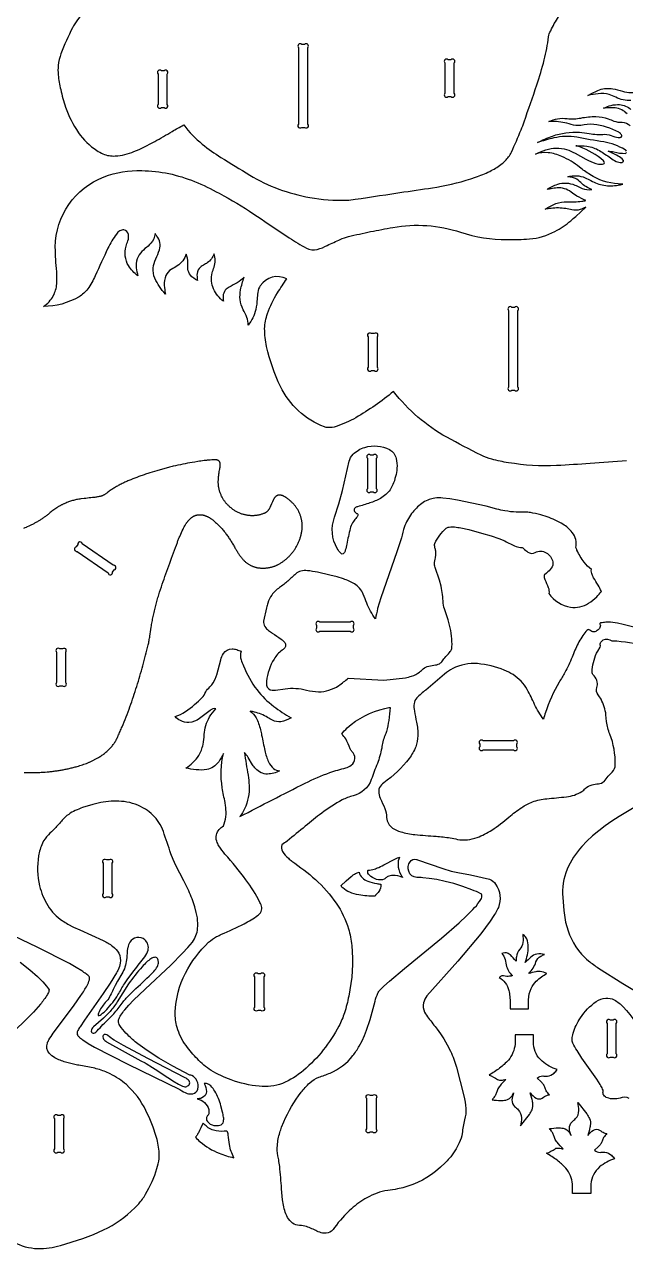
# Model space of a CAD drawing. Extents: x -534 to 138, y -242 to 386.
# Drawn here: x -298.9 to -103.2, y -242.5 to 156 of the extents above; entities that cross this region are included whole.
import ezdxf

# ---------------------------------------------------------------- set-up
doc = ezdxf.new("R2010")
doc.units = 0
doc.header["$MEASUREMENT"] = 0
doc.layers.get('0').update_dxf_attribs({"linetype": 'CONTINUOUS'})

msp = doc.modelspace()

# ---------------------------------------------------------------- linework, layer by layer
for points in [[(-279.68, 159.82, 0.063229), (-283.23, 154.95, 0.02647), (-286.99, 146.46, 0.054772), (-287.89, 142.68, 0.045683), (-287.88, 139.6, 0.036117), (-287.06, 134.85, 0.029081), (-285.48, 129.13, 0.065035), (-281.3, 120.79, 0.096726), (-275.33, 114.99, 0.04106), (-273.3, 113.88, 0.118064), (-269.29, 113.21, 0.077384), (-263.21, 114.61, 0.031689), (-256.47, 117.92, 0.004529), (-250.81, 121.18, -0.009558), (-247.01, 123.29, 0.058846), (-240.97, 117.07, 0.036049), (-234.91, 112.74, -0.001179), (-225.54, 106.99, 0.092263), (-205.97, 99.71, 0.052025), (-193.98, 98.83, 0.023875), (-191.17, 99.09, 0.001047), (-175.29, 101.5, 0.00452), (-164.64, 103.08, 0.041714), (-151.96, 106.28, 0.02777), (-147.39, 108.18, 0.047298), (-143.71, 110.43, 0.067232), (-141.22, 112.91, 0.048544), (-140.3, 114.47, 0.009288), (-137.14, 121.71, 0.013255), (-136.18, 124.31, 0.000889), (-132.02, 136.33, 0.017657), (-129.64, 144.45, 0.027333), (-128.23, 151.97, -0.087733), (-127.53, 153.99, -0.051122), (-124.93, 158.47, -0.018027)], [(-101.4, 131.29, -0.135894), (-106.3, 132.35, 0.034307), (-108.45, 133.2, 0.096811), (-112.07, 133.48, 0.037871), (-115.4, 132.89, -0.043629), (-111.64, 134.75, -0.127992), (-107.31, 135.09, -0.027424), (-104.17, 134.3, 0.111341), (-98.44, 134.08)], [(-102.61, 126.87, 0.187688), (-106.52, 128.84, 0.045874), (-108.21, 128.9, 0.021179), (-110.31, 128.72, -0.136223), (-105.11, 129.92, -0.165644), (-101.41, 128.37, -0.042013)], [(-102.87, 114.8, 0.16388), (-103.32, 115.24, 0.096239), (-110.27, 117.76, -0.00662), (-118.96, 119.31, 0.096931), (-126.48, 119.06, 0.028256), (-131.87, 117.55, -0.026071), (-126.91, 119.69, -0.100437), (-118.1, 120.91, -0.020531), (-115.04, 120.49, 0.051838), (-109.87, 120.25, -0.104974), (-107.26, 119.67, 0.112369), (-104.89, 119.17, 0.34741), (-104.34, 119.63, 0.117634), (-104.46, 120.05, 0.144585), (-105.36, 120.93, 0.093606), (-113.53, 123.48, 0.084131), (-117.71, 123.17, -0.126487), (-120.89, 123.43, 0.077444), (-126.33, 124.41, 0.021821), (-128.17, 124.39, -0.138377), (-122.2, 125.4, 0.074588), (-117.67, 125.56, -0.053002), (-112.8, 126.06, -0.083091), (-108.77, 125.32, 0.018167), (-106.94, 124.58, 0.086622), (-104.27, 124.18, -0.200904), (-101.69, 123.17, 0.194342)], [(-102.81, 14.01, -0.009361), (-114.68, 13.08, -0.001761), (-125.58, 12.39, -0.054921), (-141.29, 13.35, -0.024406), (-146.67, 14.47, -0.050218), (-150.13, 15.81, -0.011553), (-161.35, 21.63, -0.099836), (-178.69, 36.53, -0.040286), (-191.01, 27.98, -0.047463), (-197.34, 25.14, -0.079753), (-200.1, 24.77, -0.061972), (-201.18, 24.98, -0.191256), (-215.5, 38.16, -0.054014), (-220.04, 51.17, -0.051109), (-220.67, 56.99, -0.080329), (-219.71, 61.89, -0.053197), (-216.49, 68.61, -0.024085), (-213.41, 73.22, 0.376616), (-222.09, 70.96, 0.107741), (-222.9, 68.8, 0.035905), (-223.11, 66.64, -0.0376), (-223.53, 63.22, -0.117023), (-226.02, 58.16, 0.103366), (-226.42, 60.63, 0.033761), (-227.63, 63.15, -0.089975), (-228.66, 66.44, -0.065916), (-228.49, 69.59, -0.043377), (-227.33, 73.73, -0.081613), (-229.57, 71.91, -0.012883), (-232.23, 70.54, 0.087236), (-233.51, 69.49, 0.15644), (-234.17, 67.55, 0.045045), (-234.07, 65.89, -0.119251), (-237.3, 69.94, -0.165289), (-237.73, 75.13, -0.023644), (-237.13, 77, 0.160612), (-237.17, 81.4, -0.182494), (-239.34, 78.43, -0.032442), (-240.59, 77.71, 0.0963), (-241.97, 76.6, 0.170018), (-242.69, 74.36, 0.042261), (-242.55, 72.68, -0.092682), (-244.83, 74.41, -0.158569), (-245.63, 76.39, -0.019701), (-245.67, 78.5, 0.085199), (-246.18, 81.28, -0.16036), (-249.13, 77.42, -0.031118), (-251.08, 76.28, 0.163502), (-252.79, 74.26, 0.109738), (-253.33, 71.05, 0.035193), (-253, 68.25, -0.068035), (-256.39, 73.39, -0.121456), (-256.99, 76.73, -0.078573), (-256.13, 79.7, 0.030203), (-254.92, 82.67, 0.235577), (-255.75, 87.15, 0.024411), (-256.35, 87.92, -0.169227), (-257.69, 84.83, -0.052239), (-259.63, 83.04, 0.063535), (-261.47, 81.07, 0.133779), (-262.45, 78.16, 0.066506), (-262.26, 75.49, 0.018596), (-261.95, 74.19, -0.092477), (-265.01, 77.51, -0.207662), (-265.79, 83.81, -0.032777), (-265.19, 85.6, 0.132334), (-265, 87.69, 0.291653), (-266.46, 89.14, 0.177282), (-267.84, 88.82, 0.099209), (-268.93, 87.79, 0.049423), (-271.71, 83.16, 0.001756), (-275.82, 74.24, -0.045081), (-278.27, 69.91, -0.10105), (-281.11, 67.36, -0.134245), (-292.7, 64.21, 0.118168), (-289.47, 67.7, 0.101501), (-288.36, 71.54, 0.042816), (-288.37, 75.52, -0.025758), (-288.82, 83.55, -0.306765), (-272.95, 106.44, -0.094599), (-260.66, 108.45, -0.094748), (-243.48, 104.87, -0.028993), (-235.43, 101.05, -0.021312), (-224.19, 94.29), (-221.76, 92.69, 0.002316), (-212.63, 86.56, 0.021961), (-207.07, 83.19, 0.184357), (-203.55, 82.78, 0.055643), (-200.26, 84.08, -0.011851), (-196.02, 86.05, -0.037417), (-193.37, 86.95, -0.010941), (-186.17, 88.57, -0.005319), (-178.91, 89.95, -0.124109), (-156.9, 88.38, 0.078555), (-141.69, 85.99, 0.018975), (-134.46, 86.18, 0.105421), (-126.14, 88.64, 0.054133), (-120.99, 92.12, 0.009895), (-119.34, 93.55), (-116.12, 96.5, -0.033118), (-117.97, 95.74, -0.110532), (-120.62, 95.64, -0.003275), (-122.62, 96.06, 0.070354), (-127.41, 96.16, 0.018575), (-129.31, 95.88, -0.042594), (-125.81, 97.68, -0.100732), (-122.18, 98.29, 0.043321), (-117.39, 98.45, 0.02027), (-116.06, 98.69, -0.009707), (-118.96, 100.15, -0.044386), (-120.91, 101.47, 0.189307), (-125.46, 102.79, 0.025272), (-127.42, 102.52, -0.011391), (-128.71, 102.33, -0.067246), (-125.25, 104.02, -0.175585), (-119.66, 103.75, -0.033538), (-117.94, 102.94, 0.111368), (-114.97, 102.22, 0.042652), (-114.14, 102.31, -0.115547), (-117.69, 104.53, 0.083089), (-119.48, 105.89, 0.066), (-120.71, 106.27, 0.017001), (-121.98, 106.45, -0.178055), (-116.3, 106.1, -0.034782), (-114.42, 105.17, 0.078569), (-110.18, 103.65, 0.083368), (-105.58, 103.72, 0.019385), (-104.07, 104.03, -0.045132), (-105.51, 104.13, -0.130264), (-114.8, 107.17, -0.033271), (-118.13, 109.59, 0.054365), (-123.87, 113.06, 0.076882), (-128.34, 114.25, 0.092103), (-132.49, 113.83, -0.029347), (-129.09, 115.2, -0.148699), (-122.34, 115.33, -0.047611), (-119.6, 114.14), (-116.03, 112.16, 0.048944), (-112.82, 110.76, 0.07067), (-110.99, 110.51, 0.045598), (-110.36, 110.6, 0.307547), (-110.05, 110.97, 0.239763), (-110.33, 111.66, 0.091134), (-118.07, 116.17, 0.022604), (-119.39, 116.56, -0.031557), (-115.71, 116.38, -0.09858), (-111.66, 114.98, -0.02659), (-108.09, 112.57, 0.03415), (-106.24, 111.44, 0.141012), (-104.37, 111.11, 0.257274), (-103.8, 111.55, 0.271895), (-103.88, 111.84, 0.069898), (-105.6, 113.19, 0.021943), (-107.49, 114.16, -0.01332), (-108.79, 114.82, -0.036474), (-106.94, 114.51, 0.049653), (-103.26, 114.01, 0.267046), (-102.84, 114.29, 0.267046)], [(-91.5, -42.18, -0.010006), (-105.75, -38.93, 0.056062), (-108.86, -38.54, 0.028712), (-110.34, -38.71, 0.052354), (-111.27, -38.81, 0.244199), (-111.49, -38.98, 0.244199), (-111.48, -39.26, -0.304852), (-111.4, -39.98, -0.207075), (-112.1, -41.04, -0.111348), (-113.17, -41.67, -0.206427), (-114.47, -41.43, 0.063453), (-115.02, -41.03, 0.216493), (-115.47, -41.03, 0.115358), (-116.04, -41.55, 0.05876), (-118.6, -45.48, 0.022805), (-120.55, -49.97, -0.026193), (-122.88, -54.93, -0.006753), (-124.77, -58.09, 0.053963), (-129.23, -68.01, 0.013999), (-129.86, -70.19, -0.047426), (-132.78, -65.33, 0.019861), (-135.16, -60.49, 0.12253), (-139.78, -55.64, 0.044554), (-142.63, -54.2, 0.075485), (-151.35, -52.06, 0.137091), (-159.42, -53.68, 0.056609), (-162.05, -55.46, -0.003282), (-168.2, -60.66, 0.026484), (-171.11, -63.15, 0.165478), (-172, -65.09, 0.062198), (-171.92, -67.52, 0.008737), (-171.2, -71.1, -0.051903), (-170.79, -75.56, -0.078871), (-171.45, -79.12, -0.065596), (-173.63, -82.92, -0.077803), (-181.9, -90.86, 0.114572), (-183.25, -92.35, 0.116498), (-183.53, -93.61, 0.100771), (-183.02, -95.9, -0.005308), (-181.54, -99.18, -0.101417), (-180.98, -102.19, 0.222158), (-178.99, -105.58, 0.076964), (-176.36, -106.81, 0.046405), (-171.72, -107.71, 0.009806), (-164.85, -108.25, -0.022984), (-160.21, -108.78, -0.01664), (-157.87, -109.26, 0.137669), (-151.49, -108.65, 0.060651), (-146.71, -106.25, 0.031485), (-141.12, -101.99, -0.027502), (-136.97, -98.89, -0.044307), (-133.47, -97.07, -0.067444), (-128.82, -96.02, 0.006674), (-122.43, -95.4, 0.113696), (-117.38, -93.69, 0.065476), (-116.25, -92.69, -0.128485), (-114.07, -91.51, -0.050592), (-111.99, -91.19, 0.168943), (-110.14, -90.38), (-108.77, -88.73, -0.016708), (-107.47, -87.35, 0.192832), (-106.48, -84.94, 0.095758), (-108.25, -75.04, -0.060326), (-109.33, -70.91), (-109.52, -68.69, 0.090269), (-111.13, -63.63, 0.034658), (-112.11, -62.2, -0.238327), (-112.5, -59.87, 0.146741), (-112.39, -58.04, 0.178364), (-113.42, -56.07, -0.111015), (-114, -55.05, -0.073976), (-114, -54.01, -0.099797), (-112.21, -47.96), (-111.43, -46.66, 0.197433), (-111.38, -45.92, -0.238446), (-110.96, -44.8, -0.351559), (-108.32, -44.32, 0.187717), (-107.32, -44.61, -0.063106), (-96.43, -46.4, -0.012158)], [(-100.35, -98.93), (-105.24, -101.81), (-107.57, -103.31), (-109.79, -104.86), (-111.9, -106.46), (-113.88, -108.12), (-115.72, -109.83), (-117.41, -111.6, 0.08422), (-122.19, -119.01, 0.11891), (-123.61, -128.2), (-123.24, -132.47), (-122.92, -134.74, 0.123821), (-118.48, -145.42), (-117.52, -146.61, 0.04434), (-115.2, -148.79, 0.01968), (-111.94, -151.18), (-104.04, -156.16), (-96.68, -160.64, -0.024732)], [(-308.29, -234.65, 0.253648), (-294.5, -242.46, 0.076419), (-287.16, -241.49), (-279.81, -239.21), (-276.38, -237.9), (-273.1, -236.42, 0.082547), (-262.96, -229.26), (-261.68, -227.92, 0.048066), (-259.44, -224.76), (-258.35, -222.79), (-257.34, -220.68), (-256.45, -218.54), (-255.74, -216.45, 0.046152), (-255.02, -213.25, 0.051143), (-255.02, -210.74, 0.046982), (-256.04, -205.68), (-256.94, -202.94), (-258.04, -200.19), (-259.32, -197.53, 0.094906), (-265.69, -189.1, 0.066474), (-270.92, -185.62), (-272.38, -184.97, 0.038654), (-276.54, -183.66, 0.017492), (-281.17, -182.8, -0.019675), (-282.89, -182.46), (-285.51, -181.78, -0.054124), (-288.96, -180.37, -0.079277), (-290.79, -178.92, -0.26608), (-291.42, -175.62, -0.064497), (-290.9, -174.49, -0.020133), (-289.48, -172.35), (-287.46, -169.59), (-282.69, -163.21), (-280.48, -160.08, 0.022737), (-278.47, -156.83, 0.050964), (-277.71, -154.99, 0.093247), (-277.68, -154.28, 0.134215), (-277.82, -153.96, 0.043594), (-278.79, -153.08, 0.020965), (-280.22, -152.07), (-282.04, -150.93), (-284.2, -149.71), (-294.71, -144.38), (-304.98, -139.52)], [(-300.22, -149.25), (-297.08, -151.7), (-294.65, -153.86), (-292.87, -155.66), (-291.67, -157.04), (-290.99, -157.9, -0.21767), (-290.9, -158.54, -0.085077), (-291.38, -159.73, -0.033808), (-292.51, -161.43, -0.016076), (-293.67, -162.91), (-295.98, -165.53), (-298.74, -168.37), (-301.78, -171.29)], [(-101.95, -193.62, 0.225926), (-104.95, -193.5, -0.15594), (-109.06, -193.42, -0.147513), (-110.27, -192.53, -0.210248), (-110.45, -191.41, 0.119868), (-110.63, -190.54, 0.041582), (-111.37, -189.11), (-112.55, -187.3), (-117.35, -180.45), (-118.94, -178, -0.018665), (-120.29, -175.61, -0.12733), (-120.55, -174.23, -0.063857), (-120.24, -172.4, -0.074555), (-117.84, -167.41, -0.101624), (-112.69, -162.05, -0.116498), (-109.6, -160.92, -0.146677), (-106.83, -161.52, -0.076286), (-103.88, -163.78, -0.102094), (-97.06, -174.72, -0.032198)]]:
    msp.add_lwpolyline(points, format="xyb")
for points in [[(-209.62, 148.45), (-209.62, 123.57, 1), (-208.56, 122.51), (-207.68, 122.51, 1), (-206.62, 123.57), (-206.62, 148.45, 1), (-207.68, 149.51), (-208.56, 149.51, 1)], [(-161.95, 143.48), (-161.95, 133.6, 1), (-160.89, 132.54), (-160.01, 132.54, 1), (-158.95, 133.6), (-158.95, 143.48, 1), (-160.01, 144.54), (-160.89, 144.54, 1)], [(-255.36, 139.89), (-255.36, 130.01, 1), (-254.3, 128.95), (-253.42, 128.95, 1), (-252.36, 130.01), (-252.36, 139.89, 1), (-253.42, 140.95), (-254.3, 140.95, 1)], [(-141.21, 62.87), (-141.21, 37.99, 1), (-140.15, 36.93), (-139.27, 36.93, 1), (-138.21, 37.99), (-138.21, 62.87, 1), (-139.27, 63.93), (-140.15, 63.93, 1)], [(-186.96, 54.31), (-186.96, 44.43, 1), (-185.89, 43.37), (-185.02, 43.37, 1), (-183.96, 44.43), (-183.96, 54.31, 1), (-185.02, 55.37), (-185.89, 55.37, 1)], [(-190.96, -4.79, 0.038897), (-192.03, -6.2, 0.077699), (-192.83, -8.11, 0.010912), (-193.92, -13.15, -0.02598), (-194.41, -15.15, -0.083092), (-194.84, -16.13, -0.30755), (-195.39, -16.43, -0.158714), (-195.85, -16.15, -0.063148), (-197.03, -14.58, -0.223978), (-197.88, -4.41), (-196.49, -0.06), (-195.33, 4.33), (-193.17, 13.82, -0.135663), (-191.88, 16.09, -0.128735), (-188.06, 18.33, -0.193122), (-180.01, 17.61, -0.205457), (-177.85, 14.76, -0.08842), (-177.59, 11.54, -0.080761), (-178.93, 6.21, -0.047539), (-179.8, 4.55, -0.107403), (-182.97, 1.73, -0.053863), (-186.38, 0.24, -0.007546), (-190.4, -0.97, 0.092302), (-191.29, -1.43, 0.344688), (-191.5, -2.26, 0.221676), (-190.76, -3.13, -0.071839), (-190.35, -3.35, -0.381998), (-190.29, -3.84, -0.054601), (-190.55, -4.26, -0.020882)], [(-187.22, 14.78), (-187.22, 4.9, 1), (-186.16, 3.84), (-185.28, 3.84, 1), (-184.22, 4.9), (-184.22, 14.78, 1), (-185.28, 15.84), (-186.16, 15.84, 1)], [(-193.43, -56.78), (-181.84, -57.39), (-174.82, -56.69, 0.015625), (-172.81, -56.14, 0.077166), (-170.2, -54.79, 0.026633), (-169.02, -53.74, -0.127473), (-167.2, -52.88, -0.015298), (-164.98, -52.5, 0.136147), (-163.37, -51.84, 0.074172), (-163.01, -51.42, -0.047311), (-162.04, -50.18, 0.022154), (-160.44, -48.45, 0.095625), (-159.75, -47.16, 0.058141), (-159.67, -46.61, 0.069399), (-160.43, -39.57), (-160.93, -37.83), (-161.93, -34.9, -0.065715), (-162.49, -32.32, 0.039468), (-163.23, -26.89), (-163.76, -24.84), (-165.14, -20.72, -0.07794), (-165.36, -19.19, -0.056072), (-165.14, -18.14, 0.081563), (-164.96, -15.4, 0.051633), (-165.2, -14.35, -0.042906), (-165.36, -13.59, -0.138138), (-165.22, -12.96, -0.06308), (-163.61, -10.24, -0.044894), (-161.57, -7.99, -0.141873), (-160.61, -7.6, -0.069718), (-158.31, -7.63, -0.028846), (-154.22, -8.43), (-150.04, -9.54), (-146.88, -10.45), (-144.4, -11.32), (-142.47, -12.13, 0.00697), (-138.82, -13.91, 0.094954), (-136.86, -14.29, -0.157138), (-136.33, -14.59, 0.04247), (-134.96, -15.77, 0.26275), (-132.54, -15.9, -0.276818), (-128.97, -15.94, -0.217966), (-126.82, -18.91, -0.197281), (-127.35, -21.02, -0.075593), (-128.88, -22.56), (-129.51, -23.12, 0.115434), (-129.66, -23.38, 0.107139), (-129.4, -24.72, -0.01745), (-128.32, -27.24, -0.116075), (-128.1, -29.25, 0.208474), (-121.04, -33.67, 0.173966), (-115.19, -32.41, 0.065149), (-112.54, -30.29, 0.030451), (-111.01, -28.56, 0.033865), (-112.09, -26.51, -0.014152), (-113.55, -24.08, -0.021614), (-114.04, -23.07, -0.106428), (-114.29, -21.45, -0.065246), (-116.64, -19.03, -0.05878), (-118.96, -15.15, -0.020236), (-119.3, -14.28, 0.217198), (-120.49, -9.38, 0.089593), (-123.54, -6.68, 0.058133), (-128.72, -4.27), (-130.73, -3.64, 0.032258), (-134.15, -2.88, 0.023674), (-135.87, -2.72), (-138.74, -2.7, -0.0405), (-142.42, -2.33, -0.017648), (-145.08, -1.76), (-148.55, -0.79), (-157.87, 1.18), (-160.34, 1.58), (-162.61, 1.84, 0.052442), (-165.3, 1.83, 0.031804), (-167.06, 1.4, 0.070713), (-169.03, 0.41, 0.076947), (-172.42, -2.73, 0.073033), (-174.97, -7.06, 0.027051), (-175.41, -8.36, -0.007631), (-176.41, -12.08), (-177.57, -15.62), (-180.26, -23.1), (-182.85, -30.59), (-183.87, -34.15, 0.021628), (-184.57, -37.47, -0.068698), (-187.42, -32.37, 0.013682), (-188.54, -29.47, 0.15949), (-191.45, -26.08, 0.057376), (-195, -24.47), (-197.01, -23.84), (-199.42, -23.22), (-203.4, -22.32, 0.026915), (-206.76, -21.8, 0.077433), (-208.85, -21.93, 0.118552), (-210.52, -22.81, 0.006412), (-213.06, -25.17, -0.022518), (-215.85, -27.31, 0.078692), (-218.34, -29.73, 0.078934), (-219.63, -32.35, 0.022747), (-220.08, -33.89), (-220.99, -38.19, 0.203926), (-220.57, -40, 0.075533), (-219.37, -41.27, 0.024387), (-218.18, -42.15, -0.010397), (-215.32, -44.04, -0.061793), (-214.14, -45.16, -0.208955), (-213.85, -46.29, -0.149167), (-214.28, -47.08, -0.057206), (-214.99, -47.69, 0.100917), (-217.59, -50.57, 0.110719), (-220.04, -57.79, 0.049067), (-220.04, -59.06, 0.354348), (-218.17, -60.68, 0.062254), (-217.12, -60.66), (-214.02, -60.22, -0.094593), (-207.05, -60.67, 0.059011), (-203.18, -61.22, 0.150703), (-196.55, -59.2, 0.029131)], [(-281.74, -15.51), (-271.66, -22.52, 1), (-270.18, -22.25), (-269.68, -21.53, 1), (-269.95, -20.05), (-280.03, -13.05, 1), (-281.51, -13.32), (-282.01, -14.04, 1)], [(-202.71, -41.54), (-192.83, -41.54, 1), (-191.77, -40.48), (-191.77, -39.6, 1), (-192.83, -38.54), (-202.71, -38.54, 1), (-203.77, -39.6), (-203.77, -40.48, 1)], [(-288.43, -48.34), (-288.43, -58.22, 1), (-287.37, -59.28), (-286.49, -59.28, 1), (-285.43, -58.22), (-285.43, -48.34, 1), (-286.49, -47.28), (-287.37, -47.28, 1)], [(-234.09, -104.9, 0.130603), (-233.33, -98.77, 0.017385), (-233.55, -97.27, -0.005651), (-234.45, -92.52, -0.101058), (-234.1, -81.29, -0.042915), (-235.63, -84.01, -0.196325), (-239.53, -86.5, -0.07591), (-242.99, -86.61, -0.024301), (-246.33, -86.07, 0.110039), (-242.12, -81.97, 0.090583), (-240.73, -78.36, 0.035094), (-240.32, -75.17, -0.108749), (-238.62, -69.42, -0.071325), (-236.54, -66.77, 0.162193), (-237.48, -66.79, 0.064785), (-238.45, -67.3, 0.003936), (-241.87, -69.96, -0.140676), (-245.3, -71.23, -0.139395), (-248.09, -70.57, -0.069879), (-249.84, -69.32, 0.092754), (-243.45, -65.4, 0.026337), (-241.08, -63.18, 0.074806), (-239.83, -61.29, -0.088266), (-238.47, -59.63, 0.113238), (-236.64, -56.8, 0.022103), (-236.24, -55.67), (-234.95, -50.83, -0.055113), (-234.07, -48.77, -0.267866), (-231.29, -47.24, -0.076525), (-229.73, -47.51, -0.028623), (-228.33, -48.04, 0.145453), (-228.32, -50.81, 0.03407), (-227.58, -52.73, 0.071292), (-223.15, -60.61, 0.064623), (-217.7, -65.97, 0.033757), (-212.08, -69.71, -0.107546), (-215.38, -70.96, -0.146491), (-218.12, -70.47, -0.035748), (-219.71, -69.59, 0.076397), (-223.95, -67.81, 0.031654), (-225.4, -67.57, -0.129643), (-223.47, -69.65, -0.067613), (-222.03, -73.58, -0.012789), (-221.64, -75.33, 0.006488), (-220.6, -80.39, 0.050499), (-219.4, -84.04, 0.111307), (-217.75, -86.18, 0.136308), (-215.78, -86.97, -0.111942), (-219.74, -88.02, -0.214563), (-223.58, -86.27, -0.050696), (-224.58, -84.97), (-225.98, -82.66, 0.050768), (-227.26, -81.02, 0.006379), (-226.07, -88.36, -0.021926), (-225.72, -91.69, -0.1147), (-227.18, -99.32, -0.056656), (-228.72, -101.85, -0.002718), (-207.48, -90.98, -0.026318), (-199.44, -87.51, -0.026896), (-194.28, -86.02, 0.078326), (-192.45, -85.15, 0.221654), (-191.29, -82.96, 0.221654), (-192.23, -80.66, -0.120393), (-192.81, -79.74, 0.045141), (-194.28, -76.59, 0.062825), (-195.58, -74.98, -0.054958), (-193.78, -73, -0.126897), (-181.51, -66.61, -0.021381), (-179.82, -66.32, -0.040538), (-180.27, -70.57, -0.038528), (-181, -74.11, -0.028296), (-181.55, -75.55, 0.055485), (-182.55, -79.54, -0.04935), (-183.97, -84.57, 0.009381), (-185.94, -89.78, -0.252783), (-191.84, -95.1, 0.060364), (-195.38, -96.43, 0.038071), (-202.07, -100.72, 0.011495), (-207.42, -104.97, -0.002559), (-213.29, -109.8, -0.044257), (-215.07, -111, 0.227051), (-214.82, -113.22, 0.074628), (-212.93, -115.44, 0.020037), (-211.79, -116.37, -0.03026), (-204.15, -122.33, -0.05938), (-197.34, -130.06, -0.074136), (-193.38, -138.35, -0.049121), (-192.32, -143.83, -0.080635), (-193.29, -160.31, -0.025872), (-194.66, -165.74, -0.048077), (-196.51, -170.05, -0.095458), (-208.01, -184.47, -0.078363), (-214.89, -188.69, -0.124038), (-222.45, -189.66, -0.064116), (-231.57, -187.55, -0.049377), (-238.07, -184.47, -0.066618), (-242.56, -180.74, -0.028467), (-246.27, -176.42, -0.08804), (-249.19, -170.47, -0.07436), (-249.75, -165.53, -0.114953), (-246.45, -152.8, -0.084686), (-238.93, -142.78, -0.06183), (-236.29, -140.93, -0.0171), (-234.73, -140.16, 0.015627), (-227.33, -136.74, 0.037231), (-222.95, -134.02, 0.061863), (-222.03, -133.16, 0.210398), (-221.62, -131.4, 0.084584), (-222.18, -129.77, 0.04191), (-226.75, -122.41, 0.018357), (-233.58, -114.08, -0.040575), (-235.54, -111.41, -0.055112), (-236.28, -109.86, -0.135793), (-236.39, -107.78, -0.135121), (-235.46, -106.08, -0.056671)], [(-149.54, -80.17), (-139.66, -80.17, 1), (-138.6, -79.11), (-138.6, -78.23, 1), (-139.66, -77.17), (-149.54, -77.17, 1), (-150.6, -78.23), (-150.6, -79.11, 1)], [(-276.6, -97.9), (-279.92, -98.93, 0.025235), (-282.34, -99.9, 0.046592), (-284.47, -101.12, 0.057255), (-286.55, -103.02, -0.009616), (-289.02, -105.78, -0.012439), (-291.08, -107.76, 0.0882), (-293.01, -110.55, 0.066871), (-294.28, -114.66, 0.101216), (-293.92, -124.36, 0.081289), (-291.26, -130.84, 0.10833), (-286.5, -135.76, 0.020373), (-284.74, -136.84), (-282.85, -137.83), (-280.88, -138.74), (-273.21, -142.17, -0.04828), (-270.17, -144.07, -0.103121), (-268.18, -146.34, -0.167438), (-267.68, -149.57, -0.069747), (-268.39, -151.76, -0.021305), (-268.91, -152.74), (-270.97, -156.09), (-273.19, -159.4, 0.002294), (-279.37, -168.09), (-280.77, -170.24, 0.029446), (-281.46, -171.5, 0.094748), (-281.76, -172.48, 0.211206), (-281.54, -173.1, 0.055719), (-280.81, -173.83, 0.022854), (-279.85, -174.57), (-278.16, -175.68), (-276.06, -176.92), (-265.21, -182.5), (-248.24, -190.7, 0.075941), (-245.86, -191.95, 0.137336), (-244.04, -192.09, 0.265099), (-242.44, -190.54, 0.187835), (-242.69, -187.9, 0.183676), (-244.37, -186.15, 0.071201), (-245, -185.98), (-250.54, -183.1), (-255.16, -180.45), (-258.94, -178.03), (-261.96, -175.82, -0.030751), (-265.26, -172.92, -0.041062), (-267.33, -170.52, -0.040718), (-268.18, -169.14, -0.182238), (-268.21, -168.03, -0.078466), (-267.48, -166.49, -0.031799), (-266.24, -164.8), (-264.9, -163.28), (-263.32, -161.64), (-259.6, -158.05), (-251.25, -150.23), (-247.37, -146.34), (-245.67, -144.47), (-244.19, -142.68, 0.141384), (-242.49, -138.25, 0.061033), (-242.58, -134.85, 0.021509), (-242.91, -133.07), (-243.38, -131.28, 0.033418), (-245.4, -126), (-246.97, -122.77), (-249.61, -117.74), (-250.46, -115.86), (-251.2, -113.94, 0.005507), (-253.65, -106.69, 0.047416), (-255.09, -103.73, 0.110363), (-259.51, -99.43, 0.108796), (-266.42, -96.98, 0.073344), (-273.19, -97.15, 0.0278)], [(-187, -119.31, 0.070197), (-184.97, -118.93, 0.024935), (-183.53, -118.38, 0.019734), (-181.37, -117.32), (-178.74, -115.91, -0.052706), (-176.97, -115.14), (-176.77, -115.09, 0.121889), (-177.24, -117.49, 0.11411), (-176.36, -120.65, 0.030635), (-175.76, -121.63, 0.110609), (-178.93, -121.02, 0.086819), (-180.58, -121.4, 0.059035), (-180.99, -121.65, 0.013312), (-181.7, -122.25, -0.172473), (-184.23, -122.28, -0.125036), (-186.64, -120.85, -0.254969), (-187.08, -119.55, -0.043562)], [(-273.27, -117.04), (-273.27, -126.92, 1), (-272.2, -127.98), (-271.33, -127.98, 1), (-270.27, -126.92), (-270.27, -117.04, 1), (-271.33, -115.98), (-272.2, -115.98, 1)], [(-170.92, -115.9), (-162.63, -118.8), (-159.96, -119.57), (-157.81, -120.08), (-153.67, -120.86), (-147.4, -122.26, -0.144568), (-145.47, -123.81, -0.254766), (-144.57, -131.46, -0.038356), (-145.08, -132.47, -0.018903), (-146.02, -134.07), (-147.23, -135.88), (-150.29, -139.98), (-157.75, -148.9), (-167.83, -160.2, 0.090886), (-168.93, -162.53, 0.177352), (-168.56, -165.49, 0.051918), (-167.3, -167.48, 0.003499), (-164.46, -171.06), (-163.37, -172.54), (-162.27, -174.22), (-161.18, -176.11), (-160.12, -178.26, -0.035767), (-158.23, -183.44), (-155.77, -192.77, -0.04074), (-155.14, -196.87, -0.078619), (-155.55, -200.55, 0.028488), (-156.34, -204.98, -0.066439), (-157.28, -208.02, -0.070173), (-160.57, -213.15, -0.017615), (-161.89, -214.6), (-163.36, -216.02), (-164.98, -217.37, -0.117113), (-177.39, -223.08, -0.016507), (-180.6, -223.54, 0.090266), (-187.34, -225.94, 0.052944), (-192.4, -229.55, 0.060231), (-197.91, -235.65, -0.065635), (-198.89, -236.79, -0.206303), (-201.31, -237.5, -0.069442), (-203.2, -236.98, 0.006627), (-206.55, -235.47, 0.074439), (-208.69, -234.98, -0.271919), (-212.88, -232.84, -0.068197), (-213.93, -230.65, -0.032946), (-214.52, -228.34), (-214.8, -226.64), (-215.17, -223.01, 0.010099), (-215.76, -215.72), (-216, -214.08, 0.014888), (-216.4, -212.25, -0.076936), (-216.53, -208.89, -0.052755), (-215.7, -204.71, -0.012556), (-215.14, -203.01), (-214.45, -201.24, -0.06659), (-208.77, -191.59, -0.015296), (-207.5, -190.09, -0.015159), (-205.96, -188.52, -0.102158), (-203.03, -186.72, 0.008264), (-199.36, -185.35, 0.127975), (-191.93, -179.68, 0.037929), (-189.84, -176.56), (-188.94, -174.84), (-188.15, -173.1), (-187.47, -171.35), (-186.34, -167.91), (-184.71, -161.94, -0.032756), (-183.82, -159.37, -0.068852), (-183.16, -158.34, -0.018403), (-181.85, -157.05), (-180.02, -155.42), (-175.14, -151.33), (-163.08, -141.41), (-157.38, -136.46), (-154.92, -134.18), (-152.86, -132.11, 0.035292), (-150.69, -129.52, 0.065705), (-149.96, -128.1, 0.246558), (-150.08, -127.14, 0.095108), (-150.31, -126.95, 0.018214), (-153.15, -125.67), (-156.1, -124.58), (-159.05, -123.67), (-161.92, -122.93), (-164.63, -122.37), (-167.09, -121.97), (-169.21, -121.75, 0.01563), (-171.11, -121.67, -0.327074), (-173.74, -119.65, -0.232067), (-173.33, -116.54, -0.317243), (-171.25, -115.8, -0.029846)], [(-182.81, -123.84, -0.222511), (-183.52, -126.28, 0.013407), (-184.39, -127.23, 0.096929), (-184.71, -127.77, -0.0479), (-189.97, -127.33, -0.051243), (-192.97, -126.48, -0.096397), (-195.22, -125.09, -0.056119), (-195.82, -124.36), (-194.09, -122.75), (-192.49, -121.38, -0.040662), (-191.08, -120.4, -0.105485), (-189.92, -119.97, 0.167337), (-188.83, -121.79, 0.081128), (-187.1, -122.85, 0.061567), (-184.17, -123.68, 0.018947)], [(-259.69, -141.94, 0.46374), (-264.57, -142.71, 0.096128), (-265.24, -144.53, 0.026796), (-265.42, -145.67, 0.006923), (-265.63, -148.47, -0.106895), (-267.15, -153.08), (-268.59, -155.41), (-269.35, -156.8, 0.003834), (-271.13, -160.52, -0.094624), (-272.56, -162.41, 0.081336), (-274.75, -165.83, 0.094349), (-274.89, -166.47, 0.548962), (-274.55, -166.62, 0.073922), (-273.93, -166.26, 0.047076), (-272.08, -164.61, 0.053398), (-268.42, -159.88, 0.002892), (-266.35, -156.27), (-265.26, -154.63), (-263.2, -151.92, 0.008732), (-259.64, -147.49, 0.089232), (-258.62, -145.36, 0.27265)], [(-140.76, -164.47), (-134.76, -164.47), (-134.76, -161.47, -0.09056), (-133.91, -157.78, -0.093389), (-132.22, -155.43, -0.064958), (-128.74, -152.89, 0.073306), (-130.98, -152.29, 0.072072), (-132.37, -152.38, 0.005787), (-134.68, -152.91, 0.123926), (-132.32, -149.13, -0.184953), (-130.74, -147.29, -0.039026), (-129.52, -146.71, 0.075563), (-132.06, -146.6, 0.153529), (-133.95, -147.6, 0.003428), (-135.85, -149.38, 0.093291), (-134.84, -144.19, 0.085282), (-135.32, -141.7, 0.103804), (-136.2, -140.47, 0.053284), (-136.61, -140.19, -0.052), (-136.57, -142.87, -0.158741), (-137.6, -145.03, 0.13399), (-138.66, -147.54, 0.027102), (-138.82, -148.88, 0.024958), (-140.66, -146.89, 0.056094), (-141.36, -146.4, 0.151493), (-142.51, -146.24, 0.011618), (-143.45, -146.37, -0.141226), (-142.38, -148.36), (-142.02, -150.13, 0.158786), (-139.97, -153.6, -0.113765), (-141.83, -153.88), (-142.86, -153.66, 0.176279), (-143.87, -153.93, 0.030081), (-144.35, -154.26, -0.222584), (-141.19, -158.42, -0.024043), (-140.99, -159.41, -0.016744), (-140.76, -161.47)], [(-260.52, -150.71, 0.039624), (-264.97, -156.32), (-268.68, -162.2, -0.036402), (-271.01, -165.31), (-272.11, -166.5), (-273.16, -167.49), (-276.41, -170.28, 0.194945), (-277.1, -171.71, 0.23648), (-276.83, -172.25, 0.23648), (-276.23, -172.36, 0.131604), (-275.16, -171.62, -0.022076), (-273.31, -169.56, 0.018123), (-269.79, -166.02, 0.01553), (-268.37, -164.34), (-266.73, -162.17, -0.018546), (-265.76, -161.01), (-263.99, -159.18, 0.001216), (-258.29, -153.8), (-256.78, -152.24, 0.052788), (-255.57, -150.64, 0.148926), (-255.27, -149.17, 0.144994), (-255.58, -148.03, 0.318243), (-256.6, -147.67, 0.094547), (-257.67, -148.13, 0.046733), (-259.1, -149.26, 0.021823)], [(-222.82, -152.93), (-221.95, -152.93, -1), (-220.88, -153.99), (-220.88, -163.87, -1), (-221.95, -164.93), (-222.82, -164.93, -1), (-223.88, -163.87), (-223.88, -153.99, -1)], [(-109.17, -169.18), (-109.17, -179.06, 1), (-108.1, -180.12), (-107.23, -180.12, 1), (-106.17, -179.06), (-106.17, -169.18, 1), (-107.23, -168.12), (-108.1, -168.12, 1)], [(-260.94, -181.31, -0.024324), (-259.19, -182.25), (-257.13, -183.52, 0.00535), (-250.54, -187.86), (-248.67, -188.97, 0.045293), (-246.98, -189.73, 0.099953), (-246.33, -189.78, 0.145805), (-245.26, -189.15, 0.374176), (-245.27, -187.87, 0.109996), (-246.59, -186.86), (-258.73, -180.62), (-266.64, -176.34), (-269.62, -174.6, -0.038177), (-271.71, -173.1, 0.108507), (-272.44, -172.78, 0.29689), (-273.21, -173.1, 0.188344), (-273.32, -173.6, 0.190836), (-272.65, -174.79, 0.048432), (-272.14, -175.16)], [(-133.13, -172.95), (-139.13, -172.95), (-139.13, -175.95, -0.156004), (-141.31, -181.11, -0.059066), (-144.14, -183.73, -0.03489), (-147.59, -185.98, -0.064911), (-144.8, -187.48, 0.160834), (-143.59, -187.66, 0.027639), (-142.13, -187.41, 0.027824), (-144.12, -189.57, 0.05215), (-144.88, -190.81, 0.010459), (-145.28, -192, -0.056995), (-145.8, -192.98, -0.025778), (-146.58, -194.01, 0.03388), (-143.78, -194.28, 0.04392), (-142.16, -194.13, 0.197845), (-140.1, -192.71, 0.035419), (-139.59, -191.8, 0.078559), (-140.13, -194.1, 0.213009), (-139.28, -196.2, -0.006158), (-138.09, -197.31, -0.193591), (-137.05, -199.92, -0.070563), (-137.37, -202.47), (-134.47, -198.79, 0.051074), (-133.59, -197.29, 0.140672), (-133.35, -195.04, 0.030463), (-133.63, -193.64), (-134.16, -191.82, 0.078784), (-132.27, -193.53, 0.283432), (-130.28, -193.47, -0.038643), (-128.77, -192.62, -0.06323), (-127.9, -192.39, -0.062628), (-128.98, -191.1, -0.068601), (-129.42, -189.97, 0.07902), (-129.98, -188.98, 0.028131), (-130.71, -188.13), (-131.91, -186.96, -0.204658), (-130.11, -186.28, 0.025086), (-128.61, -186.32, 0.17748), (-126.43, -185.34, 0.04897), (-125.41, -184.2, -0.092217), (-130.3, -181.52, -0.199617), (-133.13, -175.95)], [(-242.64, -193.78, -0.286711), (-238.87, -197.22, -0.130062), (-238.89, -198.62, -0.098599), (-239.37, -199.37, 0.323578), (-239.32, -201.11, 0.203055), (-237.17, -202.37, 0.094714), (-235.23, -202.31, 0.310065), (-234.07, -201.06, 0.108021), (-234.06, -199.65, 0.019289), (-234.37, -198.05), (-234.9, -196.03, 0.057393), (-236.86, -191.25, 0.065785), (-238.21, -189.51, 0.139831), (-239.61, -188.78, 0.093517), (-240.36, -188.79, -0.115936), (-239.64, -191.37, -0.311321), (-241.12, -193.45, -0.078275)], [(-184.39, -193.65), (-184.39, -203.53, -1), (-185.45, -204.59), (-186.33, -204.59, -1), (-187.39, -203.53), (-187.39, -193.65, -1), (-186.33, -192.59), (-185.45, -192.59, -1)], [(-114.44, -224.5), (-120.44, -224.5), (-120.44, -221.5, 0.156004), (-122.62, -216.34, 0.059066), (-125.45, -213.72, 0.03489), (-128.9, -211.47, 0.064911), (-126.1, -209.96, -0.160834), (-124.9, -209.79, -0.027639), (-123.44, -210.04, -0.027824), (-125.43, -207.87, -0.05215), (-126.18, -206.63, -0.010459), (-126.59, -205.44, 0.056995), (-127.11, -204.47, 0.025778), (-127.89, -203.44, -0.03388), (-125.09, -203.17, -0.04392), (-123.47, -203.31, -0.197845), (-121.41, -204.74, -0.035419), (-120.9, -205.65, -0.078559), (-121.44, -203.35, -0.213009), (-120.58, -201.24, 0.006158), (-119.4, -200.14, 0.193591), (-118.35, -197.53, 0.070563), (-118.68, -194.97), (-115.78, -198.65, -0.051074), (-114.89, -200.16, -0.140672), (-114.65, -202.41, -0.030463), (-114.94, -203.81), (-115.47, -205.63, -0.078784), (-113.58, -203.91, -0.283432), (-111.59, -203.97, 0.038643), (-110.08, -204.82, 0.06323), (-109.21, -205.06, 0.062628), (-110.29, -206.34, 0.068601), (-110.73, -207.48, -0.07902), (-111.28, -208.46, -0.028131), (-112.02, -209.31), (-113.22, -210.49, 0.204658), (-111.42, -211.17, -0.025086), (-109.92, -211.13, -0.17748), (-107.74, -212.1, -0.04897), (-106.72, -213.25, 0.092217), (-111.61, -215.92, 0.199617), (-114.44, -221.5)], [(-289.09, -200.18), (-289.09, -210.06, 1), (-288.03, -211.12), (-287.15, -211.12, 1), (-286.09, -210.06), (-286.09, -200.18, 1), (-287.15, -199.12), (-288.03, -199.12, 1)], [(-240.68, -201.61, 0.020378), (-242.23, -204.8, -0.038364), (-242.84, -205.8, -0.040915), (-243.18, -206.17, 0.056283), (-241.66, -207.75, 0.079369), (-235.46, -211.45, 0.0461), (-230.7, -212.91, -0.08018), (-232.11, -208.63, -0.011497), (-232.49, -205.48, 0.151125), (-232.96, -204.25, -0.057723), (-236.46, -204.18, -0.152377), (-239.74, -202.53, -0.011918)]]:
    msp.add_lwpolyline(points, format="xyb", close=True)
msp.add_lwpolyline([(-299.01, -87.53), (-298.16, -87.53), (-297.3, -87.52), (-296.44, -87.51), (-296.02, -87.51), (-295.59, -87.5), (-295.16, -87.49), (-294.73, -87.48), (-294.3, -87.46), (-293.88, -87.45), (-293.45, -87.42), (-293.02, -87.4), (-292.59, -87.37), (-292.17, -87.34), (-291.5, -87.29), (-290.84, -87.23), (-290.51, -87.19), (-290.18, -87.16), (-289.85, -87.12), (-289.52, -87.08), (-289.19, -87.04), (-288.86, -87), (-288.53, -86.95), (-288.2, -86.91), (-287.87, -86.86), (-287.54, -86.81), (-287.21, -86.76), (-286.88, -86.7), (-286.56, -86.64), (-286.23, -86.58), (-285.9, -86.52), (-285.57, -86.46), (-285.25, -86.39), (-284.92, -86.33), (-284.6, -86.26), (-284.27, -86.18), (-283.95, -86.11), (-283.62, -86.03), (-283.3, -85.95), (-282.98, -85.87), (-282.66, -85.79), (-282.34, -85.7), (-282.02, -85.61), (-281.7, -85.52), (-281.26, -85.4), (-280.83, -85.26), (-280.4, -85.13), (-279.97, -84.98), (-279.54, -84.83), (-279.12, -84.68), (-278.69, -84.52), (-278.27, -84.35), (-278.06, -84.27), (-277.85, -84.18), (-277.65, -84.09), (-277.44, -84), (-277.23, -83.91), (-277.03, -83.81), (-276.82, -83.72), (-276.62, -83.62), (-276.42, -83.52), (-276.22, -83.42), (-276.01, -83.31), (-275.82, -83.21), (-275.62, -83.1), (-275.42, -82.99), (-275.22, -82.87), (-275.03, -82.76), (-274.75, -82.59), (-274.47, -82.42), (-274.2, -82.25), (-273.92, -82.07), (-273.65, -81.89), (-273.38, -81.7), (-273.12, -81.51), (-272.86, -81.31), (-272.6, -81.11), (-272.35, -80.91), (-272.1, -80.7), (-271.98, -80.59), (-271.86, -80.49), (-271.74, -80.38), (-271.62, -80.26), (-271.5, -80.15), (-271.39, -80.04), (-271.27, -79.92), (-271.16, -79.81), (-271.04, -79.69), (-270.93, -79.57), (-270.74, -79.35), (-270.54, -79.12), (-270.35, -78.89), (-270.17, -78.66), (-269.99, -78.43), (-269.82, -78.19), (-269.65, -77.95), (-269.48, -77.7), (-269.32, -77.45), (-269.17, -77.2), (-269.02, -76.94), (-268.88, -76.68), (-268.81, -76.55), (-268.75, -76.42), (-268.68, -76.29), (-268.62, -76.15), (-268.56, -76.02), (-268.5, -75.88), (-268.44, -75.74), (-268.38, -75.61), (-268.31, -75.42), (-268.23, -75.23), (-268.07, -74.86), (-267.9, -74.49), (-267.73, -74.12), (-267.57, -73.75), (-267.4, -73.38), (-267.23, -73.01), (-267.08, -72.64), (-266.74, -71.83), (-266.41, -71.02), (-266.08, -70.2), (-265.76, -69.39), (-265.45, -68.57), (-265.14, -67.75), (-264.83, -66.93), (-264.54, -66.11), (-264.24, -65.28), (-263.95, -64.45), (-263.67, -63.63), (-263.39, -62.8), (-263.11, -61.97), (-262.84, -61.13), (-262.57, -60.3), (-262.31, -59.46), (-262.05, -58.63), (-261.79, -57.79), (-261.54, -56.95), (-261.29, -56.11), (-261.05, -55.27), (-260.81, -54.42), (-260.57, -53.58), (-260.34, -52.74), (-260.11, -51.89), (-259.88, -51.04), (-259.66, -50.2), (-259.44, -49.35), (-259.22, -48.5), (-259, -47.65), (-258.79, -46.8), (-258.58, -45.95), (-258.5, -45.6), (-258.42, -45.24), (-258.35, -44.89), (-258.28, -44.53), (-258.21, -44.17), (-258.15, -43.82), (-258.09, -43.46), (-258.03, -43.1), (-257.92, -42.39), (-257.82, -41.67), (-257.72, -40.95), (-257.61, -40.24), (-257.54, -39.79), (-257.47, -39.35), (-257.39, -38.9), (-257.31, -38.46), (-257.23, -38.01), (-257.15, -37.57), (-257.06, -37.13), (-256.96, -36.69), (-256.87, -36.24), (-256.77, -35.8), (-256.67, -35.36), (-256.56, -34.92), (-256.46, -34.48), (-256.35, -34.05), (-256.24, -33.61), (-256.12, -33.17), (-256, -32.73), (-255.88, -32.3), (-255.76, -31.86), (-255.64, -31.42), (-255.51, -30.99), (-255.39, -30.55), (-255.26, -30.12), (-255.12, -29.68), (-254.99, -29.25), (-254.85, -28.82), (-254.58, -27.95), (-254.29, -27.09), (-254.01, -26.23), (-253.71, -25.37), (-253.41, -24.51), (-253.11, -23.65), (-252.81, -22.79), (-252.5, -21.94), (-252.19, -21.08), (-251.56, -19.38), (-250.94, -17.68), (-250.31, -15.98), (-250, -15.13), (-249.7, -14.28), (-249.39, -13.44), (-249.09, -12.59), (-249, -12.31), (-248.89, -12.04), (-248.79, -11.77), (-248.68, -11.49), (-248.56, -11.22), (-248.45, -10.95), (-248.33, -10.68), (-248.21, -10.41), (-247.97, -9.87), (-247.72, -9.33), (-247.48, -8.79), (-247.23, -8.26), (-247.11, -8), (-246.98, -7.74), (-246.85, -7.48), (-246.7, -7.23), (-246.63, -7.1), (-246.56, -6.97), (-246.48, -6.85), (-246.4, -6.72), (-246.32, -6.6), (-246.24, -6.47), (-246.16, -6.35), (-246.07, -6.23), (-245.98, -6.11), (-245.9, -5.99), (-245.81, -5.88), (-245.71, -5.76), (-245.62, -5.65), (-245.53, -5.54), (-245.43, -5.43), (-245.33, -5.32), (-245.23, -5.21), (-245.13, -5.11), (-245.03, -5.01), (-244.92, -4.91), (-244.81, -4.81), (-244.7, -4.71), (-244.59, -4.62), (-244.48, -4.52), (-244.39, -4.45), (-244.3, -4.38), (-244.2, -4.32), (-244.1, -4.26), (-244.01, -4.2), (-243.9, -4.14), (-243.8, -4.08), (-243.7, -4.03), (-243.59, -3.98), (-243.49, -3.93), (-243.38, -3.89), (-243.27, -3.85), (-243.16, -3.81), (-243.05, -3.77), (-242.93, -3.74), (-242.82, -3.71), (-242.71, -3.68), (-242.59, -3.66), (-242.48, -3.64), (-242.36, -3.62), (-242.24, -3.6), (-242.13, -3.59), (-242.01, -3.58), (-241.89, -3.57), (-241.78, -3.57), (-241.66, -3.57), (-241.54, -3.57), (-241.43, -3.57), (-241.31, -3.58), (-241.2, -3.59), (-241.08, -3.61), (-240.97, -3.63), (-240.82, -3.65), (-240.68, -3.68), (-240.54, -3.72), (-240.39, -3.76), (-240.25, -3.8), (-240.11, -3.84), (-239.98, -3.89), (-239.84, -3.94), (-239.7, -4), (-239.57, -4.05), (-239.43, -4.11), (-239.3, -4.18), (-239.17, -4.24), (-239.04, -4.31), (-238.91, -4.38), (-238.78, -4.45), (-238.65, -4.53), (-238.52, -4.6), (-238.4, -4.68), (-238.27, -4.76), (-238.15, -4.85), (-238.03, -4.93), (-237.9, -5.02), (-237.78, -5.11), (-237.55, -5.29), (-237.32, -5.47), (-237.09, -5.66), (-236.87, -5.85), (-236.62, -6.07), (-236.37, -6.3), (-236.13, -6.52), (-235.89, -6.76), (-235.65, -6.99), (-235.42, -7.23), (-235.19, -7.48), (-234.96, -7.72), (-234.73, -7.97), (-234.51, -8.22), (-234.29, -8.48), (-234.08, -8.74), (-233.87, -9), (-233.66, -9.26), (-233.45, -9.52), (-233.25, -9.79), (-233.05, -10.06), (-232.85, -10.33), (-232.65, -10.61), (-232.46, -10.88), (-232.27, -11.16), (-232.08, -11.44), (-231.9, -11.72), (-231.72, -12.01), (-231.54, -12.29), (-231.36, -12.58), (-231.19, -12.86), (-231.02, -13.15), (-230.85, -13.44), (-230.68, -13.73), (-230.51, -14.02), (-230.35, -14.31), (-230.22, -14.55), (-230.08, -14.79), (-229.95, -15.03), (-229.81, -15.26), (-229.66, -15.5), (-229.52, -15.73), (-229.37, -15.97), (-229.22, -16.2), (-229.06, -16.43), (-228.91, -16.66), (-228.75, -16.88), (-228.58, -17.1), (-228.42, -17.32), (-228.24, -17.54), (-228.07, -17.75), (-227.89, -17.96), (-227.75, -18.11), (-227.61, -18.27), (-227.47, -18.41), (-227.32, -18.56), (-227.17, -18.7), (-227.02, -18.84), (-226.86, -18.98), (-226.71, -19.11), (-226.54, -19.24), (-226.38, -19.37), (-226.21, -19.49), (-226.04, -19.6), (-225.87, -19.72), (-225.69, -19.82), (-225.51, -19.93), (-225.33, -20.02), (-225.16, -20.11), (-224.99, -20.19), (-224.81, -20.26), (-224.64, -20.34), (-224.46, -20.41), (-224.29, -20.47), (-224.11, -20.53), (-223.93, -20.59), (-223.75, -20.64), (-223.56, -20.69), (-223.38, -20.74), (-223.2, -20.78), (-223.01, -20.82), (-222.83, -20.85), (-222.64, -20.88), (-222.45, -20.9), (-222.24, -20.92), (-222.03, -20.94), (-221.82, -20.95), (-221.61, -20.96), (-221.4, -20.97), (-221.19, -20.97), (-220.98, -20.97), (-220.76, -20.96), (-220.55, -20.95), (-220.34, -20.94), (-220.13, -20.92), (-219.92, -20.9), (-219.71, -20.88), (-219.51, -20.85), (-219.3, -20.81), (-219.09, -20.77), (-218.92, -20.74), (-218.75, -20.7), (-218.58, -20.66), (-218.41, -20.62), (-218.24, -20.57), (-218.07, -20.52), (-217.9, -20.47), (-217.73, -20.41), (-217.57, -20.36), (-217.4, -20.3), (-217.24, -20.24), (-217.08, -20.17), (-216.92, -20.1), (-216.76, -20.03), (-216.6, -19.96), (-216.44, -19.88), (-216.22, -19.77), (-216.01, -19.66), (-215.8, -19.54), (-215.59, -19.42), (-215.39, -19.29), (-215.18, -19.16), (-214.98, -19.03), (-214.78, -18.89), (-214.59, -18.75), (-214.39, -18.6), (-214.2, -18.46), (-214.01, -18.31), (-213.83, -18.15), (-213.64, -18), (-213.46, -17.84), (-213.28, -17.68), (-213.09, -17.5), (-212.9, -17.31), (-212.71, -17.13), (-212.52, -16.94), (-212.34, -16.74), (-212.17, -16.55), (-211.99, -16.35), (-211.82, -16.15), (-211.66, -15.94), (-211.49, -15.73), (-211.33, -15.52), (-211.18, -15.31), (-211.03, -15.09), (-210.88, -14.87), (-210.73, -14.65), (-210.59, -14.42), (-210.46, -14.2), (-210.32, -13.97), (-210.2, -13.74), (-210.07, -13.51), (-209.95, -13.27), (-209.83, -13.04), (-209.72, -12.8), (-209.62, -12.56), (-209.51, -12.32), (-209.41, -12.07), (-209.32, -11.82), (-209.23, -11.58), (-209.14, -11.33), (-209.06, -11.08), (-208.98, -10.83), (-208.91, -10.57), (-208.86, -10.39), (-208.81, -10.21), (-208.76, -10.03), (-208.72, -9.85), (-208.68, -9.66), (-208.64, -9.48), (-208.61, -9.29), (-208.57, -9.11), (-208.54, -8.92), (-208.52, -8.74), (-208.49, -8.55), (-208.47, -8.36), (-208.46, -8.18), (-208.44, -7.99), (-208.43, -7.8), (-208.43, -7.61), (-208.42, -7.39), (-208.43, -7.17), (-208.43, -6.95), (-208.44, -6.74), (-208.46, -6.52), (-208.48, -6.3), (-208.5, -6.08), (-208.53, -5.86), (-208.56, -5.64), (-208.6, -5.43), (-208.64, -5.21), (-208.69, -5), (-208.74, -4.78), (-208.79, -4.57), (-208.85, -4.36), (-208.91, -4.15), (-208.98, -3.94), (-209.06, -3.73), (-209.13, -3.52), (-209.21, -3.32), (-209.3, -3.11), (-209.39, -2.91), (-209.48, -2.71), (-209.58, -2.51), (-209.68, -2.32), (-209.79, -2.12), (-209.9, -1.93), (-210.01, -1.74), (-210.13, -1.55), (-210.25, -1.37), (-210.37, -1.19), (-210.5, -1.01), (-210.64, -0.83), (-210.77, -0.66), (-210.91, -0.48), (-211.06, -0.31), (-211.21, -0.15), (-211.36, 0.02), (-211.51, 0.18), (-211.67, 0.34), (-211.83, 0.49), (-211.99, 0.64), (-212.16, 0.79), (-212.33, 0.94), (-212.5, 1.09), (-212.67, 1.23), (-212.84, 1.36), (-213.02, 1.5), (-213.24, 1.66), (-213.46, 1.83), (-213.68, 1.98), (-213.8, 2.06), (-213.91, 2.14), (-214.03, 2.21), (-214.14, 2.28), (-214.26, 2.35), (-214.38, 2.41), (-214.51, 2.47), (-214.63, 2.53), (-214.76, 2.58), (-214.89, 2.63), (-214.98, 2.66), (-215.07, 2.69), (-215.17, 2.71), (-215.26, 2.74), (-215.36, 2.76), (-215.45, 2.78), (-215.55, 2.79), (-215.64, 2.8), (-215.74, 2.81), (-215.84, 2.81), (-215.94, 2.81), (-216.03, 2.8), (-216.13, 2.79), (-216.23, 2.77), (-216.32, 2.75), (-216.42, 2.72), (-216.5, 2.69), (-216.59, 2.65), (-216.67, 2.61), (-216.75, 2.57), (-216.83, 2.52), (-216.9, 2.47), (-216.97, 2.41), (-217.04, 2.35), (-217.11, 2.29), (-217.18, 2.23), (-217.24, 2.16), (-217.3, 2.09), (-217.36, 2.02), (-217.41, 1.95), (-217.47, 1.87), (-217.52, 1.8), (-217.57, 1.73), (-217.62, 1.65), (-217.71, 1.51), (-217.79, 1.36), (-217.87, 1.2), (-217.94, 1.05), (-218.02, 0.89), (-218.16, 0.58), (-218.42, -0.02), (-218.69, -0.61), (-218.83, -0.95), (-218.9, -1.12), (-218.98, -1.29), (-219.06, -1.46), (-219.1, -1.54), (-219.14, -1.62), (-219.19, -1.7), (-219.24, -1.78), (-219.29, -1.86), (-219.34, -1.93), (-219.41, -2.03), (-219.48, -2.13), (-219.56, -2.22), (-219.64, -2.31), (-219.72, -2.39), (-219.8, -2.48), (-219.89, -2.56), (-219.98, -2.64), (-220.07, -2.71), (-220.16, -2.79), (-220.26, -2.85), (-220.36, -2.92), (-220.46, -2.98), (-220.57, -3.03), (-220.67, -3.09), (-220.78, -3.13), (-221, -3.22), (-221.22, -3.3), (-221.44, -3.38), (-221.67, -3.45), (-221.89, -3.52), (-222.12, -3.58), (-222.34, -3.64), (-222.57, -3.69), (-222.8, -3.73), (-223.03, -3.78), (-223.26, -3.81), (-223.49, -3.84), (-223.73, -3.87), (-223.96, -3.88), (-224.19, -3.9), (-224.43, -3.9), (-224.67, -3.91), (-224.92, -3.9), (-225.17, -3.89), (-225.41, -3.88), (-225.66, -3.86), (-225.9, -3.83), (-226.15, -3.8), (-226.39, -3.76), (-226.63, -3.72), (-226.87, -3.67), (-227.11, -3.62), (-227.35, -3.56), (-227.59, -3.5), (-227.83, -3.43), (-228.06, -3.36), (-228.3, -3.28), (-228.54, -3.19), (-228.77, -3.1), (-229.01, -3), (-229.24, -2.89), (-229.47, -2.78), (-229.7, -2.67), (-229.92, -2.55), (-230.14, -2.42), (-230.36, -2.29), (-230.58, -2.15), (-230.79, -2.01), (-231, -1.86), (-231.2, -1.71), (-231.4, -1.55), (-231.6, -1.39), (-231.8, -1.23), (-231.95, -1.09), (-232.11, -0.94), (-232.26, -0.8), (-232.42, -0.65), (-232.57, -0.5), (-232.71, -0.35), (-232.86, -0.2), (-233, -0.04), (-233.14, 0.12), (-233.28, 0.28), (-233.41, 0.44), (-233.54, 0.61), (-233.67, 0.78), (-233.79, 0.95), (-233.91, 1.12), (-234.03, 1.3), (-234.17, 1.52), (-234.3, 1.73), (-234.42, 1.96), (-234.54, 2.18), (-234.66, 2.41), (-234.77, 2.64), (-234.87, 2.87), (-234.97, 3.11), (-235.07, 3.35), (-235.16, 3.59), (-235.24, 3.83), (-235.32, 4.07), (-235.39, 4.32), (-235.45, 4.56), (-235.51, 4.81), (-235.57, 5.06), (-235.59, 5.21), (-235.62, 5.35), (-235.64, 5.5), (-235.66, 5.64), (-235.68, 5.79), (-235.7, 5.93), (-235.71, 6.08), (-235.72, 6.23), (-235.73, 6.37), (-235.74, 6.52), (-235.75, 6.67), (-235.75, 6.81), (-235.76, 7.11), (-235.75, 7.4), (-235.74, 7.69), (-235.73, 7.99), (-235.71, 8.28), (-235.68, 8.57), (-235.65, 8.87), (-235.61, 9.16), (-235.57, 9.45), (-235.53, 9.74), (-235.48, 10.05), (-235.42, 10.36), (-235.32, 10.98), (-235.27, 11.3), (-235.22, 11.61), (-235.18, 11.92), (-235.16, 12.08), (-235.15, 12.23), (-235.13, 12.44), (-235.13, 12.55), (-235.12, 12.66), (-235.12, 12.76), (-235.12, 12.87), (-235.13, 12.98), (-235.14, 13.08), (-235.16, 13.18), (-235.18, 13.29), (-235.21, 13.39), (-235.23, 13.44), (-235.24, 13.49), (-235.26, 13.53), (-235.29, 13.58), (-235.31, 13.63), (-235.34, 13.67), (-235.37, 13.72), (-235.4, 13.76), (-235.43, 13.81), (-235.47, 13.85), (-235.51, 13.9), (-235.56, 13.94), (-235.61, 13.99), (-235.66, 14.02), (-235.72, 14.06), (-235.77, 14.09), (-235.83, 14.12), (-235.88, 14.15), (-235.94, 14.17), (-236, 14.2), (-236.06, 14.22), (-236.12, 14.23), (-236.18, 14.25), (-236.25, 14.26), (-236.31, 14.27), (-236.38, 14.28), (-236.51, 14.29), (-236.64, 14.3), (-236.77, 14.3), (-236.9, 14.3), (-237.04, 14.29), (-237.17, 14.29), (-237.43, 14.28), (-237.91, 14.26), (-238.4, 14.23), (-238.64, 14.21), (-238.89, 14.19), (-239.13, 14.17), (-239.37, 14.15), (-239.63, 14.12), (-239.88, 14.09), (-240.39, 14.03), (-240.9, 13.96), (-241.4, 13.89), (-241.91, 13.81), (-242.42, 13.73), (-243.43, 13.57), (-244.21, 13.44), (-244.99, 13.31), (-245.77, 13.17), (-246.55, 13.02), (-247.33, 12.87), (-248.11, 12.71), (-248.89, 12.54), (-249.66, 12.37), (-250.44, 12.18), (-250.82, 12.09), (-251.21, 11.99), (-251.59, 11.9), (-251.98, 11.8), (-252.36, 11.7), (-252.74, 11.6), (-253.13, 11.49), (-253.51, 11.39), (-253.89, 11.28), (-254.27, 11.17), (-254.65, 11.06), (-255.03, 10.95), (-255.41, 10.83), (-255.79, 10.72), (-256.52, 10.49), (-257.26, 10.26), (-258, 10.04), (-258.74, 9.81), (-259.11, 9.69), (-259.47, 9.57), (-259.84, 9.45), (-260.21, 9.33), (-260.57, 9.2), (-260.93, 9.07), (-261.3, 8.94), (-261.66, 8.81), (-262.3, 8.56), (-262.95, 8.32), (-263.59, 8.06), (-264.23, 7.8), (-264.55, 7.67), (-264.87, 7.54), (-265.19, 7.4), (-265.51, 7.26), (-265.83, 7.12), (-266.15, 6.98), (-266.46, 6.83), (-266.77, 6.69), (-267.09, 6.53), (-267.4, 6.38), (-267.71, 6.23), (-268.01, 6.07), (-268.32, 5.9), (-268.62, 5.74), (-268.92, 5.57), (-269.22, 5.4), (-269.52, 5.22), (-269.82, 5.04), (-270.11, 4.85), (-270.4, 4.67), (-270.69, 4.47), (-270.97, 4.28), (-271.25, 4.07), (-271.53, 3.87), (-271.82, 3.65), (-272.1, 3.43), (-272.25, 3.33), (-272.39, 3.22), (-272.54, 3.12), (-272.69, 3.02), (-272.84, 2.93), (-273, 2.84), (-273.15, 2.76), (-273.31, 2.68), (-273.39, 2.64), (-273.47, 2.6), (-273.56, 2.57), (-273.64, 2.54), (-273.73, 2.51), (-273.81, 2.48), (-273.9, 2.45), (-273.99, 2.43), (-274.27, 2.36), (-274.54, 2.3), (-274.82, 2.24), (-275.1, 2.19), (-275.37, 2.14), (-275.65, 2.1), (-275.93, 2.07), (-276.21, 2.04), (-276.75, 1.99), (-277.3, 1.93), (-277.84, 1.87), (-278.38, 1.81), (-278.92, 1.75), (-279.46, 1.68), (-280.54, 1.55), (-280.88, 1.5), (-281.21, 1.45), (-281.55, 1.39), (-281.88, 1.33), (-282.21, 1.25), (-282.54, 1.18), (-282.87, 1.09), (-283.2, 1), (-283.52, 0.91), (-283.84, 0.81), (-284.17, 0.7), (-284.49, 0.59), (-284.8, 0.47), (-285.12, 0.35), (-285.44, 0.22), (-285.75, 0.09), (-285.92, 0.01), (-286.09, -0.06), (-286.26, -0.14), (-286.43, -0.23), (-286.6, -0.31), (-286.77, -0.39), (-286.93, -0.48), (-287.1, -0.57), (-287.26, -0.66), (-287.42, -0.75), (-287.59, -0.84), (-287.75, -0.94), (-287.91, -1.03), (-288.07, -1.13), (-288.38, -1.33), (-288.69, -1.54), (-289, -1.75), (-289.31, -1.97), (-289.61, -2.19), (-289.91, -2.42), (-290.2, -2.65), (-290.49, -2.89), (-290.78, -3.13), (-290.98, -3.3), (-291.19, -3.47), (-291.39, -3.63), (-291.6, -3.8), (-291.81, -3.96), (-292.02, -4.12), (-292.24, -4.27), (-292.45, -4.43), (-292.67, -4.58), (-292.88, -4.73), (-293.1, -4.88), (-293.32, -5.02), (-293.55, -5.17), (-293.77, -5.31), (-293.99, -5.45), (-294.22, -5.59), (-294.45, -5.72), (-294.67, -5.86), (-294.9, -5.99), (-295.13, -6.12), (-295.37, -6.25), (-295.6, -6.37), (-295.83, -6.5), (-296.07, -6.62), (-296.3, -6.74), (-296.54, -6.86), (-296.78, -6.98), (-297.01, -7.1), (-297.25, -7.21), (-297.49, -7.32), (-297.97, -7.54), (-298.17, -7.63), (-298.36, -7.71), (-298.74, -7.87), (-299.13, -8.02)])

doc.saveas('drawing.dxf')
